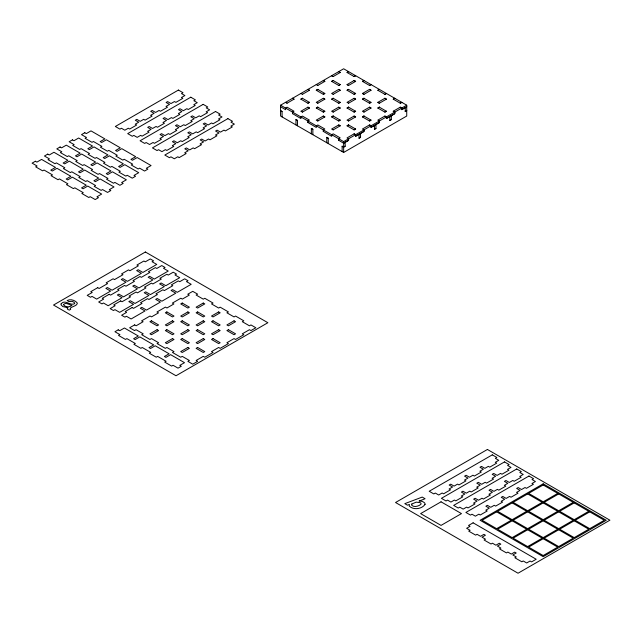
<?xml version="1.0" encoding="UTF-8"?>
<svg xmlns="http://www.w3.org/2000/svg" width="642" height="642" viewBox="0 0 642 642"><rect width="100%" height="100%" fill="white"/><g stroke="black" fill="none" stroke-linecap="round" stroke-linejoin="round"><path stroke-width="0.96" d="M280.57 105.2L343.647 68.774L406.731 105.2L406.731 116.041L343.647 152.459L280.57 116.041L280.57 105.2L343.647 141.617L406.731 105.2M286.958 103.25L294.1 99.125L292.591 98.25M302.35 94.366L309.5 90.241L307.983 89.366M317.742 85.474L324.892 81.349L323.375 80.483M348.526 71.591L347.017 72.466L354.167 76.591L355.676 75.716M300.946 99.189L302.454 98.314M316.337 90.297L317.846 89.423M331.729 81.414L333.238 80.539M347.121 72.522L348.63 71.655M307.887 103.193L309.396 102.319M323.279 94.302L324.788 93.435M338.671 85.418L340.18 84.543M354.063 76.534L355.572 75.66M302.35 112.141L309.5 108.016L307.983 107.142L300.841 111.267L302.454 112.077M317.742 103.25L324.892 99.125L323.375 98.25L316.233 102.383L317.846 103.193M333.134 94.366L340.284 90.241L338.767 89.366L331.625 93.491L333.238 94.302M363.926 80.483L362.409 81.349L369.559 85.474L371.068 84.608M316.337 108.073L317.846 107.198M331.729 99.189L333.238 98.314M347.121 90.297L348.63 89.423M362.513 81.414L364.022 80.539M323.279 112.077L324.788 111.21M338.671 103.193L340.18 102.319M354.063 94.302L355.572 93.435M369.455 85.418L370.964 84.543M317.742 121.025L324.892 116.9L323.375 116.025L316.233 120.15L317.846 120.969M333.134 112.141L340.284 108.016L338.767 107.142L331.625 111.267L333.238 112.077M348.526 103.25L355.676 99.125L354.167 98.25L347.017 102.383L348.63 103.193M379.318 89.366L377.801 90.241L384.951 94.366L386.46 93.491M331.729 116.956L333.238 116.09M347.121 108.073L348.63 107.198M362.513 99.189L364.022 98.314M377.905 90.297L379.414 89.423M338.671 120.969L340.18 120.094M354.063 112.077L355.572 111.21M369.455 103.193L370.964 102.319M384.847 94.302L386.356 93.435M333.134 129.909L340.284 125.784L338.767 124.917L331.625 129.042L333.238 129.853M348.526 121.025L355.676 116.9L354.167 116.025L347.017 120.15L348.63 120.969M363.926 112.141L371.068 108.016L369.559 107.142L362.409 111.267L364.022 112.077M394.71 98.25L393.193 99.125L400.343 103.25L401.852 102.383M347.121 125.848L348.63 124.973M362.513 116.956L364.022 116.09M377.905 108.073L379.414 107.198M393.297 99.189L394.806 98.314M354.063 129.853L355.572 128.978M369.455 120.969L370.964 120.094M384.847 112.077L386.356 111.21M400.239 103.193L401.748 102.319M343.647 143.126L348.526 140.309M386.46 118.409L394.71 113.65L394.71 112.141L393.193 111.267L400.343 107.142L401.852 108.016L401.748 109.702L406.731 106.821M401.852 109.525L406.731 106.708M345.163 146.167L343.647 147.034L342.138 146.167L342.138 151.584M359.047 138.15L360.555 137.276M374.438 129.267L375.947 128.392M389.83 120.375L391.339 119.508M405.222 111.491L406.731 110.617M406.731 110.737L405.222 111.612L405.222 107.695M338.767 71.591L340.284 72.466L333.134 76.591L331.625 75.716M338.671 71.655L340.18 72.522M354.063 80.539L355.572 81.414M369.455 89.423L370.964 90.297M384.847 98.314L386.356 99.189M400.239 107.198L401.748 108.073M331.729 75.66L333.238 76.534M347.121 84.543L348.63 85.418M362.513 93.435L364.022 94.302M377.905 102.319L379.414 103.193M393.297 111.21L394.806 112.077L394.806 113.706L386.356 118.585L386.46 116.9L384.951 116.025L377.801 120.15L379.414 120.969L379.414 122.59L370.964 127.469L370.964 125.848L369.455 124.973M323.279 80.539L324.788 81.414M338.671 89.423L340.18 90.297M354.063 98.314L355.572 99.189M369.455 107.198L370.964 108.073M384.847 116.09L386.356 116.956M316.233 84.608L317.846 85.418M307.887 89.423L309.396 90.297M323.279 98.314L324.788 99.189M338.671 107.198L340.18 108.073M354.063 116.09L355.572 116.956M300.841 93.491L302.454 94.302M292.495 98.314L294.004 99.189M307.887 107.198L309.396 108.073M323.279 116.09L324.788 116.956M338.671 124.973L340.18 125.848M354.063 133.857L355.572 134.732L355.572 136.361L364.022 131.482L364.022 129.853L362.409 129.042L369.559 124.917L371.068 125.784L371.068 127.293L379.318 122.534L379.318 121.025M285.449 102.383L287.062 103.193M280.57 106.708L285.554 109.702L285.554 108.073L287.062 107.198L294.004 111.21L292.495 112.077L292.495 113.706M292.495 113.586L300.946 118.585L300.946 116.956L302.454 116.09L309.396 120.094L307.887 120.969L307.887 122.59M307.887 122.478L316.337 127.469L316.337 125.848L317.846 124.973L324.788 128.978L323.279 129.853L323.279 131.482M323.279 131.361L331.729 136.361L331.729 134.732L333.238 133.857L340.18 137.87L338.671 138.736L338.671 140.365M338.671 140.245L343.647 143.238L348.63 140.365L348.63 138.736L347.017 137.926L354.167 133.801L355.676 134.676L355.676 136.184L363.926 131.417L363.926 129.909M280.57 110.617L282.079 111.491L282.079 116.908M280.57 110.737L282.079 111.612M295.962 119.621L297.471 120.495M311.354 128.512L312.863 129.379M326.746 137.396L328.255 138.271M342.138 146.28L343.647 147.154L345.163 146.28L345.163 142.372M391.339 115.712L391.339 119.621L389.83 120.495L389.83 116.579M375.947 124.596L375.947 128.512L374.438 129.379L374.438 125.471M360.555 133.48L360.555 137.396L359.047 138.271L359.047 134.355M343.647 141.617L343.647 152.459M328.255 143.575L328.255 138.15L326.746 137.276L326.746 142.701M312.863 134.684L312.863 129.267L311.354 128.392L311.354 133.817M297.471 125.8L297.471 120.375L295.962 119.508L295.962 124.925M63.614 304.38L63.59 304.91C65.556 307.366 69.609 307.382 71.952 305.383C69.28 305.006 66.062 301.973 63.614 304.38M61.159 303.818L60.998 304.765L62.772 306.555L68.036 307.759L67.209 308.69L67.891 309.516L69.384 310.078L70.716 309.308C67.827 307.229 77.128 306.451 77.321 303.409L77.184 302.896C74.849 300.119 70.459 298.755 67.129 300.528L68.846 301.515L72.321 301.355L74.175 302.382L74.705 303.57C70.781 306.386 64.978 298.907 61.159 303.818M425.012 504.468C421.77 509.13 413.328 510.27 409.235 506.048L409.411 504.427L407.429 505.174L404.805 503.657L422.219 497.077L425.084 498.73C414.21 503.232 420.39 499.219 424.298 502.638A4.566 2.632 0 0 1 425.012 504.468M411.811 504.01L411.715 505.294C414.226 507.517 418.215 506.297 420.654 504.556A2.52 1.453 0 0 0 420.141 502.63L416.201 502.148L411.811 504.01M35.39 161.246L32.1 163.14L37.084 166.021L35.671 166.832L42.613 170.836L44.025 170.026L52.475 174.905L51.063 175.715L58.005 179.728L59.417 178.909L67.867 183.789L66.455 184.607L73.397 188.612L74.809 187.801L83.259 192.68L81.847 193.491L88.789 197.495L90.201 196.685L95.185 199.558L98.467 197.664L96.958 196.789L101.653 194.085L87.769 186.068L83.075 188.78L81.566 187.905L86.261 185.193L72.377 177.176L67.683 179.888L66.174 179.022L70.869 176.309L56.986 168.292L52.291 171.005L50.782 170.13L55.477 167.418L41.594 159.409L36.899 162.113L35.39 161.246M47.741 154.112L44.45 156.014L49.434 158.887L48.022 159.697L54.963 163.71L56.376 162.891L64.826 167.771L63.414 168.589L70.355 172.594L71.768 171.783L80.218 176.662L78.805 177.473L85.747 181.485L87.16 180.667L95.61 185.546L94.197 186.365L101.139 190.369L102.551 189.559L107.535 192.431L110.817 190.53L109.309 189.663L114.003 186.95L100.12 178.933L95.425 181.646L93.917 180.771L98.611 178.067L84.728 170.05L80.033 172.762L78.525 171.887L83.219 169.175L69.336 161.158L64.641 163.87L63.133 163.004L67.827 160.291L53.944 152.274L49.249 154.987L47.741 154.112M60.091 146.986L56.801 148.88L61.784 151.753L60.372 152.571L67.314 156.576L68.726 155.765L77.176 160.644L75.764 161.455L82.706 165.467L84.118 164.649L92.568 169.528L91.156 170.347L98.098 174.351L99.51 173.541L107.96 178.42L106.548 179.23L113.49 183.235L114.902 182.424L119.885 185.297L123.168 183.403L121.659 182.529L126.354 179.816L112.47 171.807L107.776 174.52L106.267 173.645L110.962 170.933L97.078 162.916L92.384 165.628L90.875 164.753L95.57 162.049L81.686 154.032L76.992 156.744L75.483 155.87L80.178 153.157L66.295 145.148L61.6 147.853L60.091 146.986M72.442 139.852L69.151 141.754L74.135 144.627L72.723 145.437L79.664 149.45L81.077 148.631L89.527 153.51L88.114 154.329L95.056 158.333L96.469 157.523L104.919 162.402L103.506 163.212L110.448 167.217L111.86 166.406L120.311 171.286L118.906 172.096L125.84 176.109L127.252 175.29L132.236 178.171L135.518 176.269L134.009 175.402L138.704 172.69L124.821 164.673L120.126 167.385L118.618 166.511L123.312 163.798L109.429 155.789L104.734 158.502L103.226 157.627L107.92 154.915L94.037 146.898L89.342 149.61L87.834 148.735L92.528 146.031L78.645 138.014L73.95 140.726L72.442 139.852M84.792 132.725L81.502 134.619L86.485 137.492L85.073 138.311L92.015 142.315L93.427 141.505L101.877 146.384L100.465 147.195L107.407 151.199L108.819 150.388L117.269 155.268L115.865 156.078L122.799 160.091L124.211 159.28L132.661 164.159L131.257 164.97L138.19 168.974L139.603 168.164L144.586 171.037L147.869 169.143L146.36 168.268L151.055 165.556L137.171 157.547L132.477 160.251L130.968 159.385L135.663 156.672L121.779 148.655L117.085 151.368L115.576 150.493L120.271 147.788L106.387 139.771L101.693 142.484L100.184 141.609L104.879 138.897L90.995 130.88L86.301 133.592L84.792 132.725M178.412 90.057L115.335 126.482L119.926 129.13L121.434 128.256L124.829 130.214L128.296 128.215L129.708 129.026L136.65 125.021L135.237 124.203L138.712 122.205L135.318 120.247L136.834 119.372L140.221 121.33L143.688 119.324L145.1 120.142L152.042 116.13L150.629 115.319L154.104 113.313L150.71 111.355L152.226 110.488L155.613 112.438L159.08 110.44L160.492 111.251L167.434 107.246L166.021 106.428L169.496 104.429L166.101 102.471L167.618 101.596L171.005 103.555L174.472 101.548L175.884 102.367L182.826 98.354L181.413 97.544L184.888 95.538L181.501 93.588L183.01 92.713L178.412 90.057M190.786 97.199L127.702 133.624L132.3 136.273L133.809 135.406L137.195 137.356L140.67 135.358L142.075 136.168L149.016 132.164L147.612 131.345L151.079 129.347L147.692 127.389L149.201 126.514L152.587 128.472L156.062 126.466L157.467 127.285L164.408 123.272L163.004 122.462L166.471 120.455L163.084 118.497L164.593 117.63L167.987 119.589L171.454 117.582L172.867 118.393L179.8 114.388L178.396 113.57L181.863 111.572L178.476 109.613L179.985 108.739L183.379 110.697L186.846 108.691L188.258 109.509L195.192 105.497L193.788 104.686L197.255 102.68L193.868 100.73L195.377 99.855L190.786 97.199M203.161 104.349L140.076 140.767L144.667 143.415L146.183 142.548L149.57 144.498L153.037 142.5L154.449 143.31L161.391 139.306L159.978 138.487L163.453 136.489L160.059 134.531L161.575 133.656L164.962 135.614L168.429 133.608L169.841 134.427L176.783 130.414L175.37 129.604L178.845 127.597L175.459 125.639L176.967 124.773L180.354 126.731L183.829 124.725L185.233 125.535L192.175 121.531L190.762 120.72L194.237 118.714L190.851 116.756L192.359 115.881L195.746 117.839L199.221 115.833L200.625 116.651L207.567 112.639L206.162 111.828L209.629 109.822L206.243 107.872L207.751 106.997L203.161 104.349M215.527 111.491L152.451 147.909L157.041 150.557L158.55 149.69L161.945 151.64L165.411 149.642L166.824 150.453L173.757 146.448L172.353 145.63L175.82 143.631L172.433 141.673L173.942 140.799L177.336 142.757L180.803 140.75L182.216 141.569L189.157 137.557L187.745 136.746L191.212 134.74L187.825 132.782L189.334 131.915L192.728 133.873L196.195 131.867L197.608 132.677L204.549 128.673L203.137 127.862L206.612 125.856L203.217 123.898L204.726 123.023L208.12 124.981L211.587 122.983L213 123.794L219.941 119.781L218.529 118.971L222.004 116.964L218.609 115.014L220.126 114.14L215.527 111.491M227.902 118.634L164.817 155.051L169.416 157.699L170.924 156.833L174.311 158.783L177.786 156.784L179.19 157.595L186.132 153.59L184.719 152.772L188.194 150.774L184.808 148.816L186.316 147.941L189.703 149.899L193.178 147.893L194.582 148.711L201.524 144.699L200.119 143.888L203.586 141.882L200.2 139.924L201.708 139.057L205.095 141.015L208.57 139.009L209.974 139.82L216.916 135.815L215.511 135.005L218.978 132.998L215.592 131.04L217.1 130.165L220.487 132.124L223.962 130.125L225.366 130.936L232.308 126.931L230.903 126.113L234.37 124.115L230.984 122.157L232.492 121.282L227.902 118.634M302.35 98.25L300.841 99.125L307.983 103.25L309.5 102.383L302.35 98.25M317.742 89.366L316.233 90.241L323.375 94.366L324.892 93.491L317.742 89.366M333.134 80.483L331.625 81.349L338.767 85.474L340.284 84.608L333.134 80.483M354.167 80.483L347.017 84.608L348.526 85.474L355.676 81.349L354.167 80.483M317.742 107.142L316.233 108.016L323.375 112.141L324.892 111.267L317.742 107.142M333.134 98.25L331.625 99.125L338.767 103.25L340.284 102.383L333.134 98.25M348.526 89.366L347.017 90.241L354.167 94.366L355.676 93.491L348.526 89.366M369.559 89.366L362.409 93.491L363.926 94.366L371.068 90.241L369.559 89.366M333.134 116.025L331.625 116.9L338.767 121.025L340.284 120.15L333.134 116.025M348.526 107.142L347.017 108.016L354.167 112.141L355.676 111.267L348.526 107.142M363.926 98.25L362.409 99.125L369.559 103.25L371.068 102.383L363.926 98.25M384.951 98.25L377.801 102.383L379.318 103.25L386.46 99.125L384.951 98.25M348.526 124.917L347.017 125.784L354.167 129.909L355.676 129.042L348.526 124.917M363.926 116.025L362.409 116.9L369.559 121.025L371.068 120.15L363.926 116.025M379.318 107.142L377.801 108.016L384.951 112.141L386.46 111.267L379.318 107.142M145.389 252.001L53.519 305.038L176.012 375.755L267.875 322.717L145.389 252.001M97.72 287.672L90.779 291.677L92.191 292.495L87.208 295.368L90.49 297.27L92.007 296.395L96.701 299.108L110.585 291.091L105.882 288.378L107.399 287.512L112.093 290.216L125.976 282.207L121.282 279.495L122.791 278.62L127.485 281.332L141.368 273.315L136.674 270.603L138.182 269.736L142.877 272.449L156.76 264.432L152.066 261.719L153.574 260.845L150.284 258.951L145.309 261.824L143.896 261.013L136.955 265.018L138.367 265.836L129.917 270.715L128.504 269.897L121.563 273.909L122.975 274.72L114.525 279.599L113.112 278.788L106.171 282.793L107.583 283.603L99.125 288.483L97.72 287.672M109.196 294.301L102.255 298.305L103.659 299.116L98.675 301.997L101.966 303.891L103.474 303.016L108.169 305.728L122.052 297.711L117.358 295.007L118.866 294.132L123.561 296.845L137.444 288.828L132.75 286.115L134.258 285.249L138.961 287.953L152.836 279.944L148.142 277.232L149.658 276.357L154.353 279.069L168.228 271.052L163.533 268.34L165.05 267.473L161.76 265.571L156.776 268.452L155.372 267.634L148.43 271.646L149.835 272.457L141.384 277.336L139.98 276.525L133.038 280.53L134.443 281.34L125.992 286.22L124.588 285.409L117.646 289.414L119.051 290.232L110.601 295.111L109.196 294.301M120.664 300.921L113.722 304.926L115.135 305.744L110.151 308.617L113.441 310.511L114.95 309.645L119.645 312.357L133.528 304.34L128.833 301.628L130.342 300.753L135.037 303.465L148.92 295.448L144.225 292.744L145.734 291.869L150.429 294.582L164.312 286.565L159.617 283.852L161.126 282.986L165.821 285.69L179.704 277.681L175.009 274.969L176.518 274.094L173.236 272.2L168.252 275.073L166.84 274.262L159.906 278.267L161.311 279.077L152.86 283.957L151.448 283.146L144.506 287.151L145.919 287.969L137.468 292.848L136.056 292.038L129.114 296.042L130.527 296.853L122.076 301.732L120.664 300.921M132.14 307.542L125.198 311.555L126.602 312.365L121.627 315.238L124.909 317.14L126.426 316.265L131.12 318.978L145.004 310.961L140.301 308.248L141.818 307.382L146.512 310.094L160.396 302.077L155.693 299.365L157.21 298.49L161.904 301.202L175.788 293.185L171.093 290.481L172.602 289.606L177.296 292.319L191.18 284.302L186.485 281.589L187.994 280.723L184.703 278.821L179.728 281.694L178.315 280.883L171.374 284.887L172.786 285.706L164.336 290.585L162.924 289.775L155.982 293.779L157.394 294.59L148.936 299.469L147.532 298.658L140.59 302.663L142.002 303.481L133.544 308.361L132.14 307.542M118.224 329.836L114.942 331.729L119.918 334.61L118.513 335.421L125.455 339.425L126.859 338.615L135.31 343.494L133.905 344.305L140.847 348.317L142.251 347.499L150.701 352.386L149.297 353.196L156.239 357.201L157.643 356.39L166.101 361.269L164.689 362.08L171.631 366.092L173.035 365.274L178.019 368.155L181.309 366.253L179.792 365.378L184.495 362.674L170.612 354.657L165.917 357.369L164.4 356.495L169.095 353.782L155.22 345.773L150.525 348.478L149.008 347.611L153.703 344.898L139.828 336.881L135.125 339.594L133.616 338.719L138.311 336.007L124.428 327.998L119.733 330.71L118.224 329.836M134.651 324.884L129.668 327.757L134.547 330.574L136.064 329.707L143.206 333.832L141.697 334.699L149.939 339.466L151.456 338.591L158.598 342.716L157.089 343.59L165.339 348.349L166.848 347.474L173.99 351.599L172.481 352.474L180.731 357.233L182.24 356.366L189.382 360.491L187.873 361.358L192.752 364.175L197.632 361.358L196.123 360.491L203.265 356.366L204.774 357.233L213.024 352.474L211.515 351.599L218.657 347.474L220.166 348.349L228.416 343.59L226.907 342.716L234.049 338.591L235.558 339.466L243.808 334.699L242.299 333.832L249.441 329.707L250.958 330.574L255.837 327.757L250.958 324.94L249.441 325.815L242.299 321.69L243.808 320.815L235.558 316.057L234.049 316.931L226.907 312.798L228.416 311.932L220.166 307.165L218.657 308.04L211.515 303.915L213.024 303.04L204.774 298.281L203.265 299.156L196.123 295.031L197.632 294.156L192.752 291.34L187.769 294.213L189.286 295.087L182.344 299.092L180.827 298.225L172.377 303.104L173.886 303.971L166.952 307.983L165.435 307.109L156.985 311.988L158.494 312.863L151.552 316.867L150.043 315.992L141.593 320.88L143.102 321.746L136.16 325.759L134.651 324.884M151.456 320.815L149.939 321.69L157.089 325.815L158.598 324.94L151.456 320.815M166.848 311.932L165.339 312.798L172.481 316.931L173.99 316.057L166.848 311.932M182.24 303.04L180.731 303.915L187.873 308.04L189.382 307.165L182.24 303.04M157.089 329.707L149.939 333.832L151.456 334.699L158.598 330.574L157.089 329.707M172.481 320.815L165.339 324.94L166.848 325.815L173.99 321.69L172.481 320.815M187.873 311.932L180.731 316.057L182.24 316.931L189.382 312.798L187.873 311.932M203.265 303.04L196.123 307.165L197.632 308.04L204.774 303.915L203.265 303.04M166.848 329.707L165.339 330.574L172.481 334.699L173.99 333.832L166.848 329.707M182.24 320.815L180.731 321.69L187.873 325.815L189.382 324.94L182.24 320.815M197.632 311.932L196.123 312.798L203.265 316.931L204.774 316.057L197.632 311.932M172.481 338.591L165.339 342.716L166.848 343.59L173.99 339.466L172.481 338.591M187.873 329.707L180.731 333.832L182.24 334.699L189.382 330.574L187.873 329.707M203.265 320.815L196.123 324.94L197.632 325.815L204.774 321.69L203.265 320.815M218.657 311.932L211.515 316.057L213.024 316.931L220.166 312.798L218.657 311.932M182.24 338.591L180.731 339.466L187.873 343.59L189.382 342.716L182.24 338.591M197.632 329.707L196.123 330.574L203.265 334.699L204.774 333.832L197.632 329.707M213.024 320.815L211.515 321.69L218.657 325.815L220.166 324.94L213.024 320.815M187.873 347.474L180.731 351.599L182.24 352.474L189.382 348.349L187.873 347.474M203.265 338.591L196.123 342.716L197.632 343.59L204.774 339.466L203.265 338.591M218.657 329.707L211.515 333.832L213.024 334.699L220.166 330.574L218.657 329.707M234.049 320.815L226.907 324.94L228.416 325.815L235.558 321.69L234.049 320.815M197.632 347.474L196.123 348.349L203.265 352.474L204.774 351.599L197.632 347.474M213.024 338.591L211.515 339.466L218.657 343.59L220.166 342.716L213.024 338.591M228.416 329.707L226.907 330.574L234.049 334.699L235.558 333.832L228.416 329.707M487.414 449.464L395.544 502.509L518.038 573.226L609.9 520.189L487.414 449.464M492.286 454.849L429.201 491.266L433.791 493.923L435.308 493.048L438.695 495.006L442.161 493L443.574 493.818L450.515 489.806L449.103 488.995L452.578 486.989L449.183 485.031L450.7 484.164L454.087 486.114L457.553 484.116L458.966 484.927L465.907 480.922L464.495 480.104L467.97 478.105L464.583 476.147L466.092 475.273L469.479 477.231L472.953 475.224L474.358 476.043L481.299 472.031L479.887 471.22L483.362 469.214L479.975 467.264L481.484 466.389L484.871 468.347L488.345 466.341L489.75 467.151L496.691 463.147L495.279 462.336L498.754 460.33L495.367 458.372L496.876 457.497L492.286 454.849M504.508 461.911L441.431 498.328L446.021 500.977L447.53 500.11L450.925 502.068L454.392 500.062L455.804 500.872L462.746 496.868L461.333 496.057L464.8 494.051L461.413 492.093L462.922 491.218L466.317 493.176L469.784 491.178L471.196 491.989L478.138 487.984L476.725 487.166L480.2 485.159L476.805 483.209L478.322 482.335L481.709 484.293L485.175 482.286L486.588 483.097L493.529 479.092L492.117 478.282L495.592 476.276L492.197 474.318L493.714 473.451L497.101 475.401L500.567 473.403L501.98 474.213L508.921 470.209L507.509 469.39L510.984 467.392L507.589 465.434L509.106 464.559L504.508 461.911M441.046 501.819L420.63 513.608L441.046 525.397L461.462 513.608L441.046 501.819M516.738 468.973L453.661 505.39L458.252 508.039L459.76 507.172L463.147 509.122L466.622 507.124L468.026 507.934L474.968 503.93L473.563 503.111L477.03 501.113L473.644 499.155L475.152 498.28L478.547 500.238L482.014 498.232L483.426 499.051L490.36 495.038L488.955 494.228L492.422 492.221L489.035 490.263L490.544 489.397L493.939 491.355L497.406 489.348L498.818 490.159L505.76 486.154L504.347 485.344L507.814 483.338L504.427 481.38L505.936 480.505L509.331 482.463L512.798 480.457L514.21 481.275L521.152 477.263L519.739 476.452L523.214 474.446L519.819 472.496L521.328 471.621L516.738 468.973M528.968 476.027L465.883 512.452L470.482 515.101L471.99 514.226L475.377 516.184L478.852 514.178L480.256 514.996L487.198 510.984L485.793 510.173L489.26 508.167L485.874 506.217L487.382 505.342L490.769 507.3L494.244 505.294L495.648 506.105L502.59 502.1L501.185 501.29L504.652 499.283L501.266 497.325L502.774 496.451L506.161 498.409L509.636 496.41L511.04 497.221L517.982 493.216L516.577 492.398L520.044 490.4L516.658 488.442L518.166 487.567L521.553 489.525L525.028 487.519L526.432 488.337L533.374 484.325L531.969 483.514L535.436 481.508L532.049 479.55L533.558 478.683L528.968 476.027M473.106 522.821L468.516 525.469L470.024 526.344L466.638 528.294L470.104 530.3L468.7 531.111L475.642 535.123L477.046 534.304L480.521 536.311L483.907 534.353L485.416 535.227L482.03 537.185L485.496 539.192L484.092 540.002L491.034 544.007L492.438 543.196L495.913 545.202L499.299 543.244L500.808 544.111L497.422 546.069L500.888 548.075L499.484 548.886L506.426 552.898L507.83 552.08L511.305 554.086L514.691 552.128L516.2 553.003L512.814 554.961L516.28 556.959L514.876 557.778L521.818 561.782L523.222 560.972L526.697 562.97L530.083 561.02L531.592 561.886L536.19 559.238L473.106 522.821M543.188 483.835L480.104 520.261L543.188 556.678L606.265 520.261L543.188 483.835M496.643 511.843L482.062 520.261L496.643 528.671L511.217 520.261L496.643 511.843M512.156 502.887L497.582 511.297L512.156 519.715L526.729 511.297L512.156 502.887M527.668 493.923L513.094 502.341L527.668 510.759L542.249 502.341L527.668 493.923M543.188 484.967L528.607 493.385L543.188 501.803L557.762 493.385L543.188 484.967M512.156 520.798L497.582 529.217L512.156 537.627L526.729 529.217L512.156 520.798M527.668 511.843L513.094 520.261L527.668 528.671L542.249 520.261L527.668 511.843M543.188 502.887L528.607 511.297L543.188 519.715L557.762 511.297L543.188 502.887M558.701 493.923L544.127 502.341L558.701 510.759L573.274 502.341L558.701 493.923M527.668 529.754L513.094 538.173L527.668 546.591L542.249 538.173L527.668 529.754M543.188 520.798L528.607 529.217L543.188 537.627L557.762 529.217L543.188 520.798M558.701 511.843L544.127 520.261L558.701 528.671L573.274 520.261L558.701 511.843M574.213 502.887L559.639 511.297L574.213 519.715L588.794 511.297L574.213 502.887M543.188 538.71L528.607 547.128L543.188 555.547L557.762 547.128L543.188 538.71M558.701 529.754L544.127 538.173L558.701 546.591L573.274 538.173L558.701 529.754M574.213 520.798L559.639 529.217L574.213 537.627L588.794 529.217L574.213 520.798M589.733 511.843L575.152 520.261L589.733 528.671L604.307 520.261L589.733 511.843"/></g></svg>
